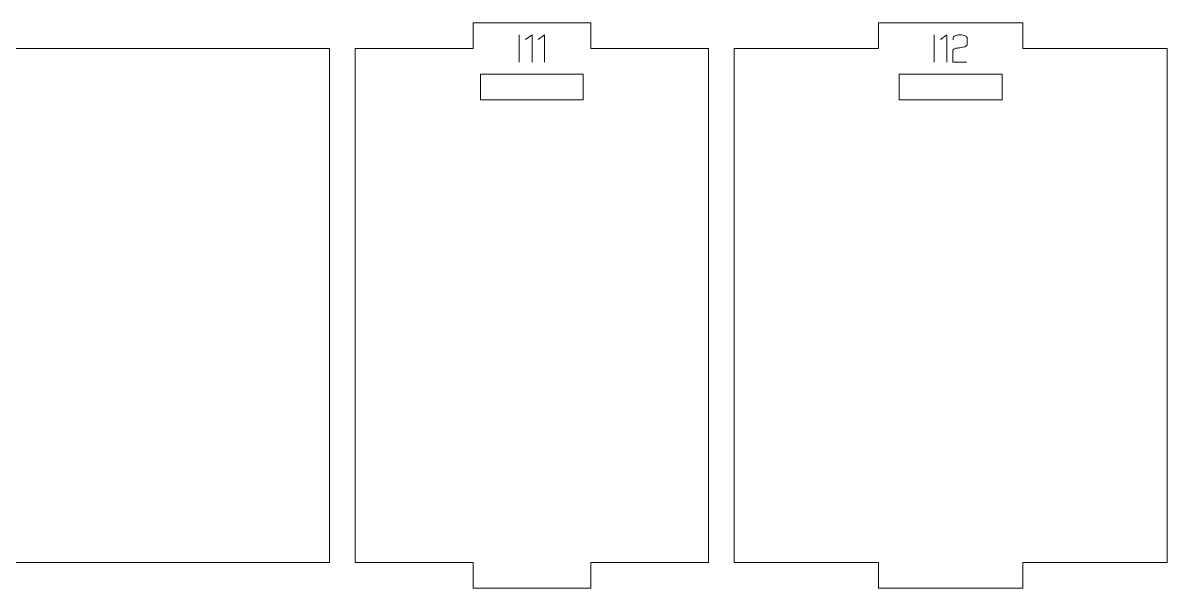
# Model space of a CAD drawing. Header units: centimetres. Extents: x -250 to 250, y -508 to 508.
# Drawn here: x -153.04 to -139.69, y -201.99 to -195.39 of the extents above; entities that cross this region are included whole.
import ezdxf

# ---------------------------------------------------------------- set-up
doc = ezdxf.new("R2010")
doc.units = ezdxf.units.CM
doc.header["$MEASUREMENT"] = 0
doc.layers.add('Capa 1', color=7, linetype='Continuous')

msp = doc.modelspace()

# ---------------------------------------------------------------- hatches: boundary and pattern name
at = {"layer": 'Capa 1', "true_color": 0x3e4095}
h = msp.add_hatch(color=175, dxfattribs=at)
edge = h.paths.add_edge_path()
edge.add_spline(control_points=[(-147.25071, -195.84554), (-147.25071, -195.84554), (-147.25071, -195.52864), (-147.25071, -195.52864), (-147.25071, -195.52864), (-147.25071, -195.84554), (-147.25071, -195.84554)], knot_values=[0, 0, 0, 0, 0.5, 0.5, 0.5, 1, 1, 1, 1], degree=3, periodic=1)
h = msp.add_hatch(color=175, dxfattribs=at)
edge = h.paths.add_edge_path()
edge.add_spline(control_points=[(-147.1012, -195.52864), (-147.1012, -195.52864), (-147.17733, -195.58138), (-147.17733, -195.58138), (-147.17733, -195.58138), (-147.1012, -195.52864), (-147.1012, -195.52864), (-147.1012, -195.52864), (-147.1012, -195.84554), (-147.1012, -195.84554), (-147.1012, -195.84554), (-147.1012, -195.52864), (-147.1012, -195.52864)], knot_values=[0, 0, 0, 0, 0.25, 0.25, 0.25, 0.5, 0.5, 0.5, 0.75, 0.75, 0.75, 1, 1, 1, 1], degree=3, periodic=1)
h = msp.add_hatch(color=175, dxfattribs=at)
edge = h.paths.add_edge_path()
edge.add_spline(control_points=[(-146.95444, -195.52864), (-146.95444, -195.52864), (-147.03057, -195.58138), (-147.03057, -195.58138), (-147.03057, -195.58138), (-146.95444, -195.52864), (-146.95444, -195.52864), (-146.95444, -195.52864), (-146.95444, -195.84554), (-146.95444, -195.84554), (-146.95444, -195.84554), (-146.95444, -195.52864), (-146.95444, -195.52864)], knot_values=[0, 0, 0, 0, 0.25, 0.25, 0.25, 0.5, 0.5, 0.5, 0.75, 0.75, 0.75, 1, 1, 1, 1], degree=3, periodic=1)
h = msp.add_hatch(color=175, dxfattribs=at)
edge = h.paths.add_edge_path()
edge.add_spline(control_points=[(-142.40644, -195.84554), (-142.40644, -195.84554), (-142.40644, -195.52864), (-142.40644, -195.52864), (-142.40644, -195.52864), (-142.40644, -195.84554), (-142.40644, -195.84554)], knot_values=[0, 0, 0, 0, 0.5, 0.5, 0.5, 1, 1, 1, 1], degree=3, periodic=1)
h = msp.add_hatch(color=175, dxfattribs=at)
edge = h.paths.add_edge_path()
edge.add_spline(control_points=[(-142.25693, -195.52864), (-142.25693, -195.52864), (-142.33306, -195.58138), (-142.33306, -195.58138), (-142.33306, -195.58138), (-142.25693, -195.52864), (-142.25693, -195.52864), (-142.25693, -195.52864), (-142.25693, -195.84554), (-142.25693, -195.84554), (-142.25693, -195.84554), (-142.25693, -195.52864), (-142.25693, -195.52864)], knot_values=[0, 0, 0, 0, 0.25, 0.25, 0.25, 0.5, 0.5, 0.5, 0.75, 0.75, 0.75, 1, 1, 1, 1], degree=3, periodic=1)
h = msp.add_hatch(color=175, dxfattribs=at)
edge = h.paths.add_edge_path()
edge.add_spline(control_points=[(-142.18676, -195.84554), (-142.18676, -195.84554), (-142.18676, -195.713), (-142.18676, -195.713), (-142.18584, -195.70108), (-142.17499, -195.69191), (-142.1542, -195.68549), (-142.14564, -195.68487), (-142.13746, -195.68388), (-142.12966, -195.6825), (-142.12187, -195.68113), (-142.11399, -195.67968), (-142.10604, -195.67815), (-142.09137, -195.6757), (-142.08013, -195.67371), (-142.07234, -195.67219), (-142.06454, -195.67066), (-142.05697, -195.66867), (-142.04963, -195.66622), (-142.03068, -195.65919), (-142.0212, -195.65017), (-142.0212, -195.63917), (-142.0212, -195.63917), (-142.0212, -195.56441), (-142.0212, -195.56441), (-142.0212, -195.55463), (-142.02907, -195.5463), (-142.04482, -195.53942), (-142.06056, -195.53254), (-142.08021, -195.5291), (-142.10375, -195.5291), (-142.12729, -195.5291), (-142.14694, -195.53254), (-142.16268, -195.53942), (-142.17843, -195.5463), (-142.1863, -195.55463), (-142.1863, -195.56441), (-142.1863, -195.56441), (-142.1863, -195.58688), (-142.1863, -195.58688), (-142.1863, -195.58688), (-142.1863, -195.56441), (-142.1863, -195.56441), (-142.1863, -195.55463), (-142.17843, -195.5463), (-142.16268, -195.53942), (-142.14694, -195.53254), (-142.12729, -195.5291), (-142.10375, -195.5291), (-142.08021, -195.5291), (-142.06056, -195.53254), (-142.04482, -195.53942), (-142.02907, -195.5463), (-142.0212, -195.55463), (-142.0212, -195.56441), (-142.0212, -195.56441), (-142.0212, -195.63917), (-142.0212, -195.63917), (-142.0212, -195.65017), (-142.03068, -195.65919), (-142.04963, -195.66622), (-142.05697, -195.66867), (-142.06454, -195.67066), (-142.07234, -195.67219), (-142.08013, -195.67371), (-142.09137, -195.6757), (-142.10604, -195.67815), (-142.11399, -195.67968), (-142.12187, -195.68113), (-142.12966, -195.6825), (-142.13746, -195.68388), (-142.14564, -195.68487), (-142.1542, -195.68549), (-142.17499, -195.69191), (-142.18584, -195.70108), (-142.18676, -195.713), (-142.18676, -195.713), (-142.18676, -195.84554), (-142.18676, -195.84554), (-142.18676, -195.84554), (-142.02991, -195.84554), (-142.02991, -195.84554), (-142.02991, -195.84554), (-142.18676, -195.84554), (-142.18676, -195.84554)], knot_values=[0, 0, 0, 0, 0.03571429, 0.03571429, 0.03571429, 0.07142857, 0.07142857, 0.07142857, 0.10714286, 0.10714286, 0.10714286, 0.14285714, 0.14285714, 0.14285714, 0.17857143, 0.17857143, 0.17857143, 0.21428571, 0.21428571, 0.21428571, 0.25, 0.25, 0.25, 0.28571429, 0.28571429, 0.28571429, 0.32142857, 0.32142857, 0.32142857, 0.35714286, 0.35714286, 0.35714286, 0.39285714, 0.39285714, 0.39285714, 0.42857143, 0.42857143, 0.42857143, 0.46428571, 0.46428571, 0.46428571, 0.5, 0.5, 0.5, 0.53571429, 0.53571429, 0.53571429, 0.57142857, 0.57142857, 0.57142857, 0.60714286, 0.60714286, 0.60714286, 0.64285714, 0.64285714, 0.64285714, 0.67857143, 0.67857143, 0.67857143, 0.71428571, 0.71428571, 0.71428571, 0.75, 0.75, 0.75, 0.78571429, 0.78571429, 0.78571429, 0.82142857, 0.82142857, 0.82142857, 0.85714286, 0.85714286, 0.85714286, 0.89285714, 0.89285714, 0.89285714, 0.92857143, 0.92857143, 0.92857143, 0.96428571, 0.96428571, 0.96428571, 1, 1, 1, 1], degree=3, periodic=1)

# ---------------------------------------------------------------- linework, layer by layer
at = {"layer": 'Capa 1', "color": 240, "lineweight": 9}
for points, knots in [([(-166.03068, -195.68834), (-166.03068, -195.68834), (-166.03068, -201.68834), (-166.03068, -201.68834), (-166.03068, -201.68834), (-160.50855, -201.68834), (-160.50855, -201.68834), (-160.50855, -201.68834), (-160.50855, -201.98834), (-160.50855, -201.98834), (-160.50855, -201.98834), (-154.98642, -201.98834), (-154.98642, -201.98834), (-154.98642, -201.98834), (-154.98642, -201.68834), (-154.98642, -201.68834), (-154.98642, -201.68834), (-149.4643, -201.68834), (-149.4643, -201.68834), (-149.4643, -201.68834), (-149.4643, -195.68834), (-149.4643, -195.68834), (-149.4643, -195.68834), (-154.98642, -195.68834), (-154.98642, -195.68834), (-154.98642, -195.68834), (-154.98642, -195.38834), (-154.98642, -195.38834), (-154.98642, -195.38834), (-160.50855, -195.38834), (-160.50855, -195.38834), (-160.50855, -195.38834), (-160.50855, -195.68834), (-160.50855, -195.68834), (-160.50855, -195.68834), (-166.03068, -195.68834), (-166.03068, -195.68834)], [0, 0, 0, 0, 0.08333333, 0.08333333, 0.08333333, 0.16666667, 0.16666667, 0.16666667, 0.25, 0.25, 0.25, 0.33333333, 0.33333333, 0.33333333, 0.41666667, 0.41666667, 0.41666667, 0.5, 0.5, 0.5, 0.58333333, 0.58333333, 0.58333333, 0.66666667, 0.66666667, 0.66666667, 0.75, 0.75, 0.75, 0.83333333, 0.83333333, 0.83333333, 0.91666667, 0.91666667, 0.91666667, 1, 1, 1, 1]), ([(-149.1643, -195.68834), (-149.1643, -195.68834), (-149.1643, -201.68834), (-149.1643, -201.68834), (-149.1643, -201.68834), (-147.78981, -201.68834), (-147.78981, -201.68834), (-147.78981, -201.68834), (-147.78981, -201.98834), (-147.78981, -201.98834), (-147.78981, -201.98834), (-146.41532, -201.98834), (-146.41532, -201.98834), (-146.41532, -201.98834), (-146.41532, -201.68834), (-146.41532, -201.68834), (-146.41532, -201.68834), (-145.04084, -201.68834), (-145.04084, -201.68834), (-145.04084, -201.68834), (-145.04084, -195.68834), (-145.04084, -195.68834), (-145.04084, -195.68834), (-146.41532, -195.68834), (-146.41532, -195.68834), (-146.41532, -195.68834), (-146.41532, -195.38834), (-146.41532, -195.38834), (-146.41532, -195.38834), (-147.78981, -195.38834), (-147.78981, -195.38834), (-147.78981, -195.38834), (-147.78981, -195.68834), (-147.78981, -195.68834), (-147.78981, -195.68834), (-149.1643, -195.68834), (-149.1643, -195.68834)], [0, 0, 0, 0, 0.08333333, 0.08333333, 0.08333333, 0.16666667, 0.16666667, 0.16666667, 0.25, 0.25, 0.25, 0.33333333, 0.33333333, 0.33333333, 0.41666667, 0.41666667, 0.41666667, 0.5, 0.5, 0.5, 0.58333333, 0.58333333, 0.58333333, 0.66666667, 0.66666667, 0.66666667, 0.75, 0.75, 0.75, 0.83333333, 0.83333333, 0.83333333, 0.91666667, 0.91666667, 0.91666667, 1, 1, 1, 1]), ([(-144.74084, -195.68834), (-144.74084, -195.68834), (-144.74084, -201.68834), (-144.74084, -201.68834), (-144.74084, -201.68834), (-143.05616, -201.68834), (-143.05616, -201.68834), (-143.05616, -201.68834), (-143.05616, -201.98834), (-143.05616, -201.98834), (-143.05616, -201.98834), (-141.37148, -201.98834), (-141.37148, -201.98834), (-141.37148, -201.98834), (-141.37148, -201.68834), (-141.37148, -201.68834), (-141.37148, -201.68834), (-139.68681, -201.68834), (-139.68681, -201.68834), (-139.68681, -201.68834), (-139.68681, -195.68834), (-139.68681, -195.68834), (-139.68681, -195.68834), (-141.37148, -195.68834), (-141.37148, -195.68834), (-141.37148, -195.68834), (-141.37148, -195.38834), (-141.37148, -195.38834), (-141.37148, -195.38834), (-143.05616, -195.38834), (-143.05616, -195.38834), (-143.05616, -195.38834), (-143.05616, -195.68834), (-143.05616, -195.68834), (-143.05616, -195.68834), (-144.74084, -195.68834), (-144.74084, -195.68834)], [0, 0, 0, 0, 0.08333333, 0.08333333, 0.08333333, 0.16666667, 0.16666667, 0.16666667, 0.25, 0.25, 0.25, 0.33333333, 0.33333333, 0.33333333, 0.41666667, 0.41666667, 0.41666667, 0.5, 0.5, 0.5, 0.58333333, 0.58333333, 0.58333333, 0.66666667, 0.66666667, 0.66666667, 0.75, 0.75, 0.75, 0.83333333, 0.83333333, 0.83333333, 0.91666667, 0.91666667, 0.91666667, 1, 1, 1, 1]), ([(-147.70257, -196.28882), (-147.70257, -196.28882), (-146.50257, -196.28882), (-146.50257, -196.28882), (-146.50257, -196.28882), (-146.50257, -195.98882), (-146.50257, -195.98882), (-146.50257, -195.98882), (-147.70257, -195.98882), (-147.70257, -195.98882), (-147.70257, -195.98882), (-147.70257, -196.28882), (-147.70257, -196.28882)], [0, 0, 0, 0, 0.25, 0.25, 0.25, 0.5, 0.5, 0.5, 0.75, 0.75, 0.75, 1, 1, 1, 1]), ([(-142.81382, -196.28882), (-142.81382, -196.28882), (-141.61382, -196.28882), (-141.61382, -196.28882), (-141.61382, -196.28882), (-141.61382, -195.98882), (-141.61382, -195.98882), (-141.61382, -195.98882), (-142.81382, -195.98882), (-142.81382, -195.98882), (-142.81382, -195.98882), (-142.81382, -196.28882), (-142.81382, -196.28882)], [0, 0, 0, 0, 0.25, 0.25, 0.25, 0.5, 0.5, 0.5, 0.75, 0.75, 0.75, 1, 1, 1, 1])]:
    msp.add_open_spline(points, degree=3, knots=knots, dxfattribs=at)
at = {"layer": 'Capa 1', "color": 114, "lineweight": 9}
for points, knots in [([(-147.25071, -195.84554), (-147.25071, -195.84554), (-147.25071, -195.52864), (-147.25071, -195.52864), (-147.25071, -195.52864), (-147.25071, -195.84554), (-147.25071, -195.84554)], [0, 0, 0, 0, 0.5, 0.5, 0.5, 1, 1, 1, 1]), ([(-147.1012, -195.52864), (-147.1012, -195.52864), (-147.17733, -195.58138), (-147.17733, -195.58138), (-147.17733, -195.58138), (-147.1012, -195.52864), (-147.1012, -195.52864), (-147.1012, -195.52864), (-147.1012, -195.84554), (-147.1012, -195.84554), (-147.1012, -195.84554), (-147.1012, -195.52864), (-147.1012, -195.52864)], [0, 0, 0, 0, 0.25, 0.25, 0.25, 0.5, 0.5, 0.5, 0.75, 0.75, 0.75, 1, 1, 1, 1]), ([(-146.95444, -195.52864), (-146.95444, -195.52864), (-147.03057, -195.58138), (-147.03057, -195.58138), (-147.03057, -195.58138), (-146.95444, -195.52864), (-146.95444, -195.52864), (-146.95444, -195.52864), (-146.95444, -195.84554), (-146.95444, -195.84554), (-146.95444, -195.84554), (-146.95444, -195.52864), (-146.95444, -195.52864)], [0, 0, 0, 0, 0.25, 0.25, 0.25, 0.5, 0.5, 0.5, 0.75, 0.75, 0.75, 1, 1, 1, 1]), ([(-142.40644, -195.84554), (-142.40644, -195.84554), (-142.40644, -195.52864), (-142.40644, -195.52864), (-142.40644, -195.52864), (-142.40644, -195.84554), (-142.40644, -195.84554)], [0, 0, 0, 0, 0.5, 0.5, 0.5, 1, 1, 1, 1]), ([(-142.25693, -195.52864), (-142.25693, -195.52864), (-142.33306, -195.58138), (-142.33306, -195.58138), (-142.33306, -195.58138), (-142.25693, -195.52864), (-142.25693, -195.52864), (-142.25693, -195.52864), (-142.25693, -195.84554), (-142.25693, -195.84554), (-142.25693, -195.84554), (-142.25693, -195.52864), (-142.25693, -195.52864)], [0, 0, 0, 0, 0.25, 0.25, 0.25, 0.5, 0.5, 0.5, 0.75, 0.75, 0.75, 1, 1, 1, 1]), ([(-142.18676, -195.84554), (-142.18676, -195.84554), (-142.18676, -195.713), (-142.18676, -195.713), (-142.18584, -195.70108), (-142.17499, -195.69191), (-142.1542, -195.68549), (-142.14564, -195.68487), (-142.13746, -195.68388), (-142.12966, -195.6825), (-142.12187, -195.68113), (-142.11399, -195.67968), (-142.10604, -195.67815), (-142.09137, -195.6757), (-142.08013, -195.67371), (-142.07234, -195.67219), (-142.06454, -195.67066), (-142.05697, -195.66867), (-142.04963, -195.66622), (-142.03068, -195.65919), (-142.0212, -195.65017), (-142.0212, -195.63917), (-142.0212, -195.63917), (-142.0212, -195.56441), (-142.0212, -195.56441), (-142.0212, -195.55463), (-142.02907, -195.5463), (-142.04482, -195.53942), (-142.06056, -195.53254), (-142.08021, -195.5291), (-142.10375, -195.5291), (-142.12729, -195.5291), (-142.14694, -195.53254), (-142.16268, -195.53942), (-142.17843, -195.5463), (-142.1863, -195.55463), (-142.1863, -195.56441), (-142.1863, -195.56441), (-142.1863, -195.58688), (-142.1863, -195.58688), (-142.1863, -195.58688), (-142.1863, -195.56441), (-142.1863, -195.56441), (-142.1863, -195.55463), (-142.17843, -195.5463), (-142.16268, -195.53942), (-142.14694, -195.53254), (-142.12729, -195.5291), (-142.10375, -195.5291), (-142.08021, -195.5291), (-142.06056, -195.53254), (-142.04482, -195.53942), (-142.02907, -195.5463), (-142.0212, -195.55463), (-142.0212, -195.56441), (-142.0212, -195.56441), (-142.0212, -195.63917), (-142.0212, -195.63917), (-142.0212, -195.65017), (-142.03068, -195.65919), (-142.04963, -195.66622), (-142.05697, -195.66867), (-142.06454, -195.67066), (-142.07234, -195.67219), (-142.08013, -195.67371), (-142.09137, -195.6757), (-142.10604, -195.67815), (-142.11399, -195.67968), (-142.12187, -195.68113), (-142.12966, -195.6825), (-142.13746, -195.68388), (-142.14564, -195.68487), (-142.1542, -195.68549), (-142.17499, -195.69191), (-142.18584, -195.70108), (-142.18676, -195.713), (-142.18676, -195.713), (-142.18676, -195.84554), (-142.18676, -195.84554), (-142.18676, -195.84554), (-142.02991, -195.84554), (-142.02991, -195.84554), (-142.02991, -195.84554), (-142.18676, -195.84554), (-142.18676, -195.84554)], [0, 0, 0, 0, 0.03571429, 0.03571429, 0.03571429, 0.07142857, 0.07142857, 0.07142857, 0.10714286, 0.10714286, 0.10714286, 0.14285714, 0.14285714, 0.14285714, 0.17857143, 0.17857143, 0.17857143, 0.21428571, 0.21428571, 0.21428571, 0.25, 0.25, 0.25, 0.28571429, 0.28571429, 0.28571429, 0.32142857, 0.32142857, 0.32142857, 0.35714286, 0.35714286, 0.35714286, 0.39285714, 0.39285714, 0.39285714, 0.42857143, 0.42857143, 0.42857143, 0.46428571, 0.46428571, 0.46428571, 0.5, 0.5, 0.5, 0.53571429, 0.53571429, 0.53571429, 0.57142857, 0.57142857, 0.57142857, 0.60714286, 0.60714286, 0.60714286, 0.64285714, 0.64285714, 0.64285714, 0.67857143, 0.67857143, 0.67857143, 0.71428571, 0.71428571, 0.71428571, 0.75, 0.75, 0.75, 0.78571429, 0.78571429, 0.78571429, 0.82142857, 0.82142857, 0.82142857, 0.85714286, 0.85714286, 0.85714286, 0.89285714, 0.89285714, 0.89285714, 0.92857143, 0.92857143, 0.92857143, 0.96428571, 0.96428571, 0.96428571, 1, 1, 1, 1])]:
    msp.add_open_spline(points, degree=3, knots=knots, dxfattribs=at)

doc.saveas('drawing.dxf')
